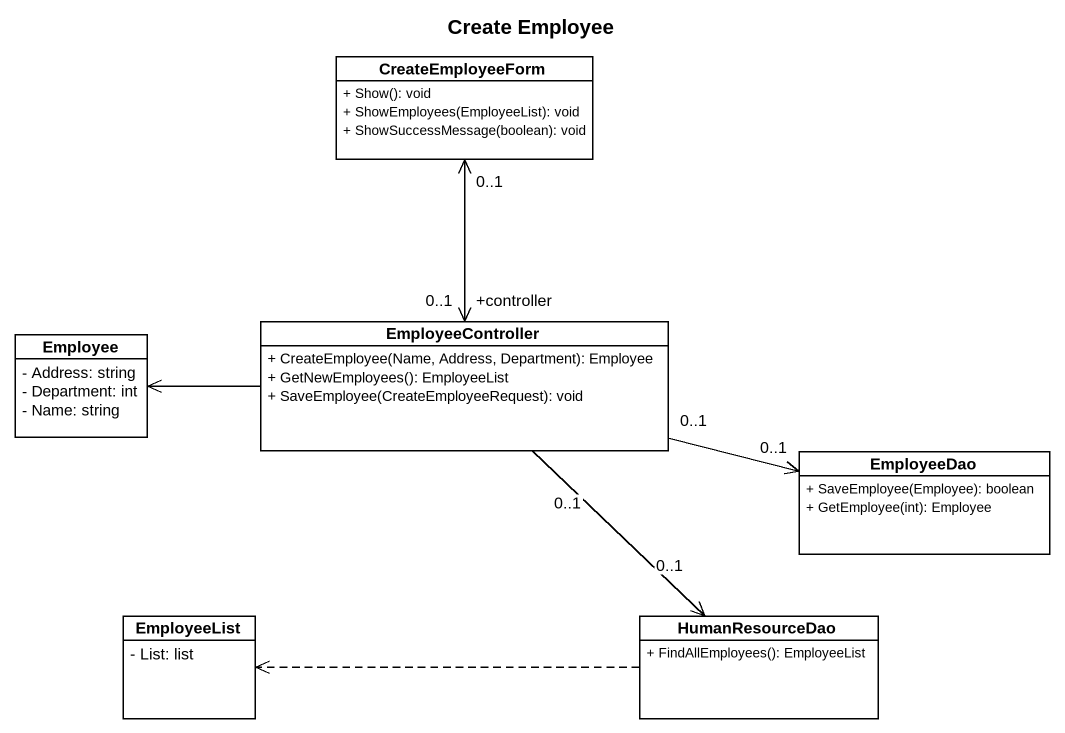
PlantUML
@startuml
title Create Employee
hide circle
hide empty members
skinparam classAttributeIconSize 0
class CreateEmployeeForm {
  + Show(): void
  + ShowEmployees(EmployeeList): void
  + ShowSuccessMessage(boolean): void
}
class Employee {
  - Address: string
  - Department: int
  - Name: string
}
class EmployeeController {
  + CreateEmployee(Name, Address, Department): Employee
  + GetNewEmployees(): EmployeeList
  + SaveEmployee(CreateEmployeeRequest): void
}
class EmployeeDao {
  + SaveEmployee(Employee): boolean
  + GetEmployee(int): Employee
}
class EmployeeList {
  - List: list
}
class HumanResourceDao {
  + FindAllEmployees(): EmployeeList
}
CreateEmployeeForm "0..1" <--> "+controller\n0..1" EmployeeController
EmployeeController -left-> Employee
EmployeeController "0..1" -right-> "0..1" EmployeeDao
EmployeeController "0..1" --> "0..1" HumanResourceDao
HumanResourceDao .left.> EmployeeList
@enduml
